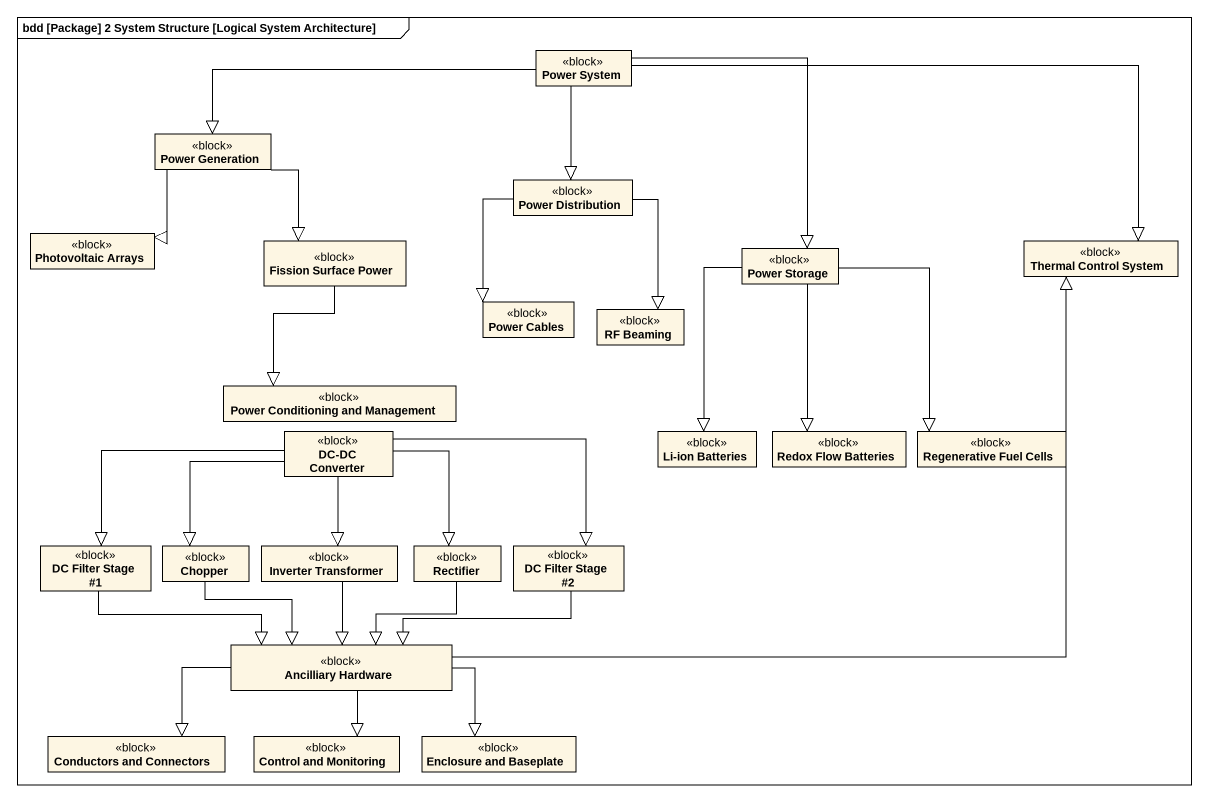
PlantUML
@startuml
mainframe bdd [Package] 2 System Structure [Logical System Architecture]
hide circle
hide empty members
class "Power System" as Power_System <<block>>
class "Power Generation" as Power_Generation <<block>>
class "Power Distribution" as Power_Distribution <<block>>
class "Photovoltaic Arrays" as Photovoltaic_Arrays <<block>>
class "Fission Surface Power" as Fission_Surface_Power <<block>>
class "Power Storage" as Power_Storage <<block>>
class "Thermal Control System" as Thermal_Control_System <<block>>
class "Power Cables" as Power_Cables <<block>>
class "RF Beaming" as RF_Beaming <<block>>
class "Power Conditioning and Management" as Power_Conditioning_and <<block>>
class "DC-DC Converter" as DC_DC_Converter <<block>>
class "Li-ion Batteries" as Li_ion_Batteries <<block>>
class "Redox Flow Batteries" as Redox_Flow_Batteries <<block>>
class "Regenerative Fuel Cells" as Regenerative_Fuel_Cells <<block>>
class "DC Filter Stage #1" as DC_Filter_Stage_1 <<block>>
class Chopper <<block>>
class "Inverter Transformer" as Inverter_Transformer <<block>>
class Rectifier <<block>>
class "DC Filter Stage #2" as DC_Filter_Stage_2 <<block>>
class "Ancilliary Hardware" as Ancilliary_Hardware <<block>>
class "Conductors and Connectors" as Conductors_and_Connectors <<block>>
class "Control and Monitoring" as Control_and_Monitoring <<block>>
class "Enclosure and Baseplate" as Enclosure_and_Baseplate <<block>>
Power_System -left-|> Power_Generation
Power_System --|> Power_Distribution
Power_System --|> Power_Storage
Power_System -right-|> Thermal_Control_System
Power_Generation --|> Photovoltaic_Arrays
Power_Generation --|> Fission_Surface_Power
Power_Distribution --|> Power_Cables
Power_Distribution --|> RF_Beaming
Fission_Surface_Power --|> Power_Conditioning_and
Power_Storage --|> Li_ion_Batteries
Power_Storage --|> Redox_Flow_Batteries
Power_Storage --|> Regenerative_Fuel_Cells
DC_DC_Converter -left-|> DC_Filter_Stage_1
DC_DC_Converter --|> Chopper
DC_DC_Converter --|> Inverter_Transformer
DC_DC_Converter --|> Rectifier
DC_DC_Converter -right-|> DC_Filter_Stage_2
DC_Filter_Stage_1 -right-|> Ancilliary_Hardware
Chopper --|> Ancilliary_Hardware
Inverter_Transformer --|> Ancilliary_Hardware
Rectifier --|> Ancilliary_Hardware
DC_Filter_Stage_2 -left-|> Ancilliary_Hardware
Ancilliary_Hardware -right-|> Thermal_Control_System
Ancilliary_Hardware -left-|> Conductors_and_Connectors
Ancilliary_Hardware --|> Control_and_Monitoring
Ancilliary_Hardware -right-|> Enclosure_and_Baseplate
@enduml
